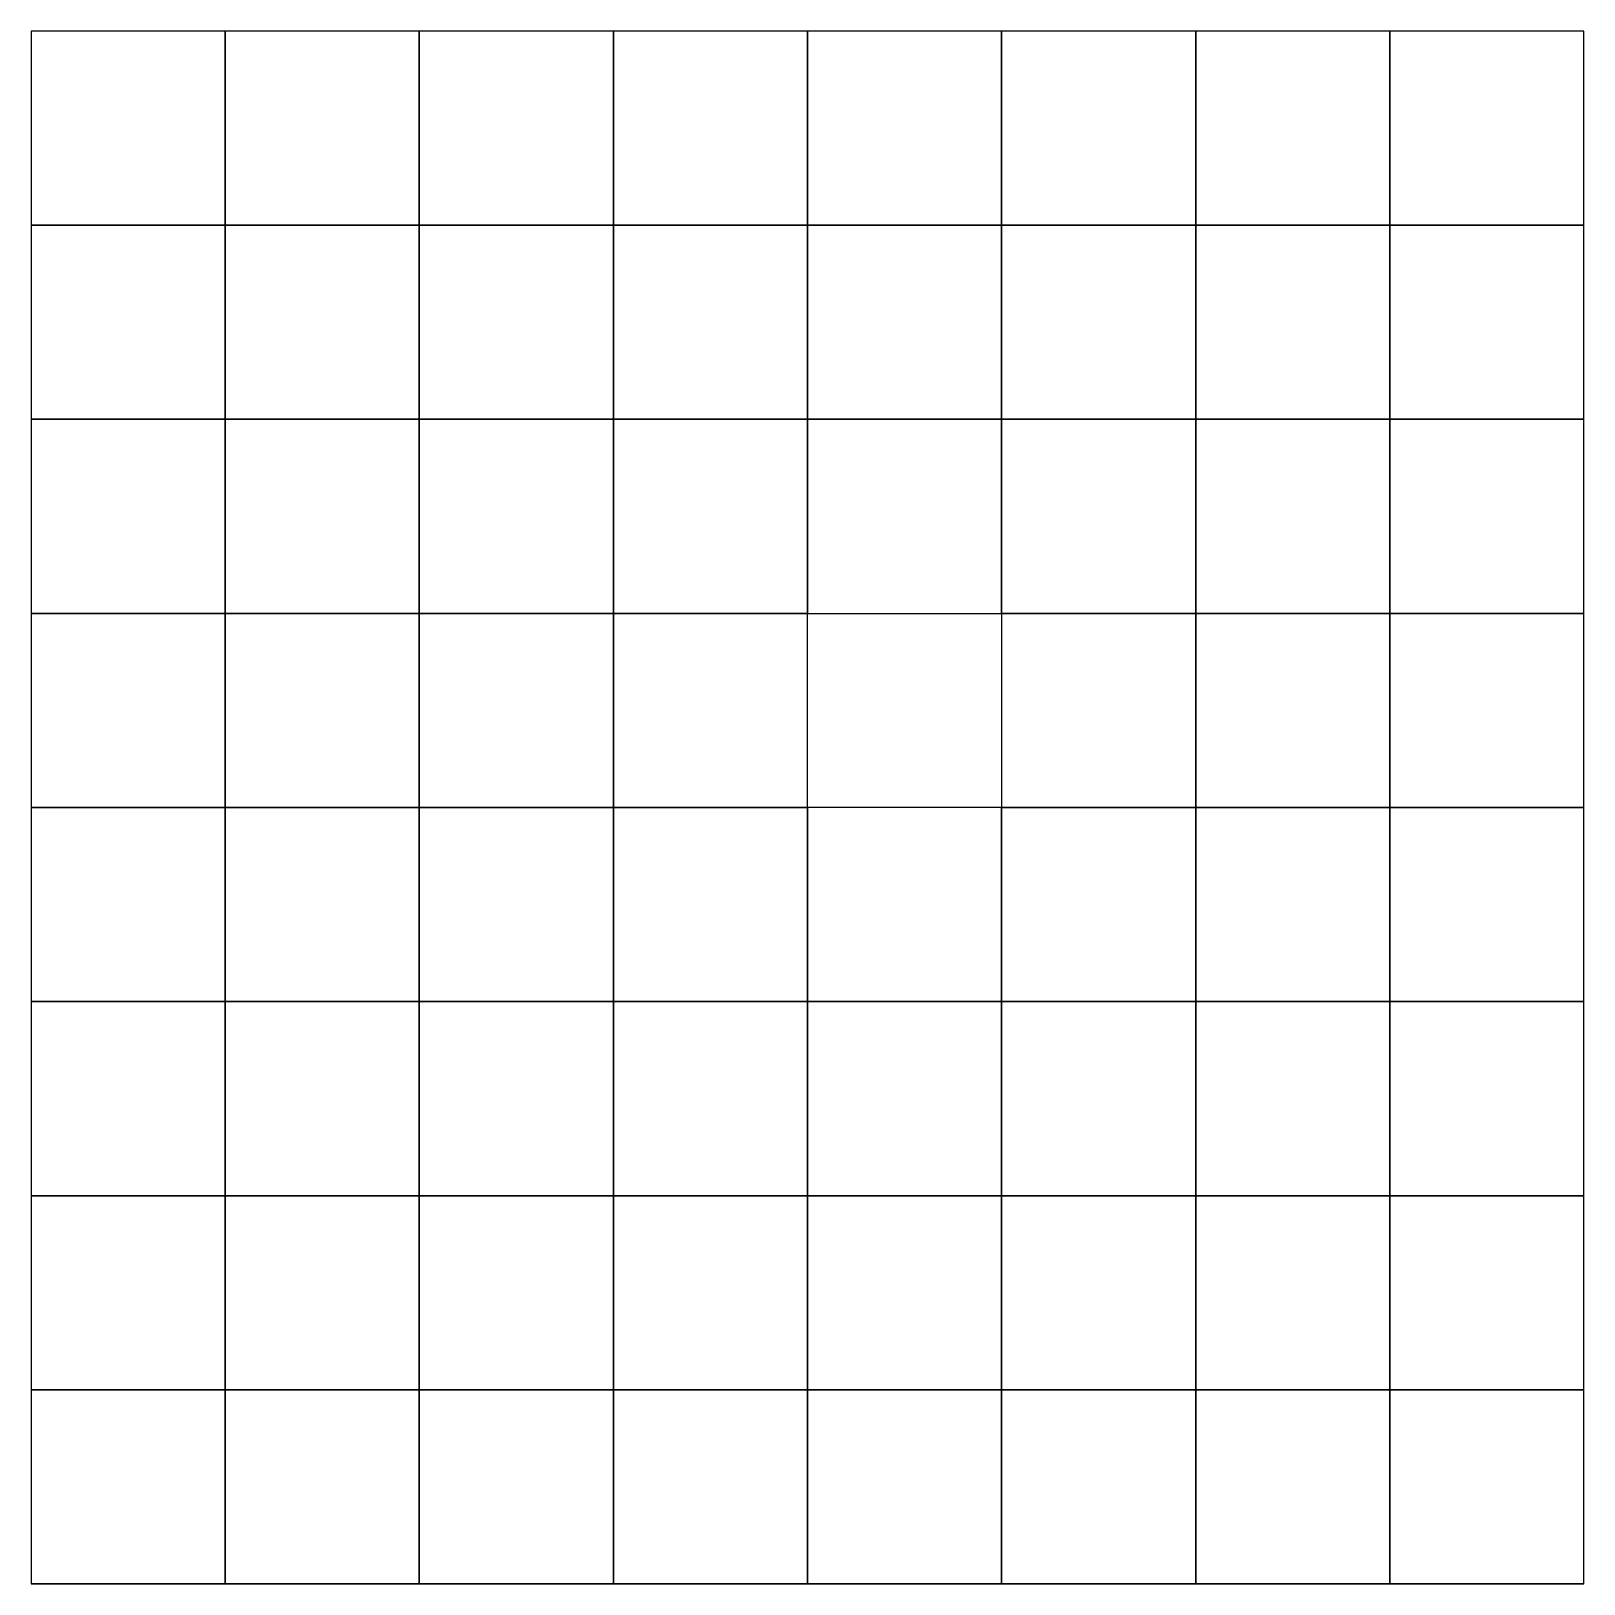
# Model space of a CAD drawing. Header units: metres. Extents: x 0 to 8, y 0 to 8.
import ezdxf

# ---------------------------------------------------------------- set-up
doc = ezdxf.new("R2010")
doc.units = ezdxf.units.M

msp = doc.modelspace()

# ---------------------------------------------------------------- linework, layer by layer
for points in [[(0, 7), (1, 7), (1, 8), (0, 8)], [(1, 7), (2, 7), (2, 8), (1, 8)], [(2, 7), (3, 7), (3, 8), (2, 8)], [(3, 7), (4, 7), (4, 8), (3, 8)], [(4, 7), (5, 7), (5, 8), (4, 8)], [(5, 7), (6, 7), (6, 8), (5, 8)], [(6, 7), (7, 7), (7, 8), (6, 8)], [(7, 7), (8, 7), (8, 8), (7, 8)], [(0, 6), (1, 6), (1, 7), (0, 7)], [(1, 6), (2, 6), (2, 7), (1, 7)], [(2, 6), (3, 6), (3, 7), (2, 7)], [(3, 6), (4, 6), (4, 7), (3, 7)], [(4, 6), (5, 6), (5, 7), (4, 7)], [(5, 6), (6, 6), (6, 7), (5, 7)], [(6, 6), (7, 6), (7, 7), (6, 7)], [(7, 6), (8, 6), (8, 7), (7, 7)], [(0, 5), (1, 5), (1, 6), (0, 6)], [(1, 5), (2, 5), (2, 6), (1, 6)], [(2, 5), (3, 5), (3, 6), (2, 6)], [(3, 5), (4, 5), (4, 6), (3, 6)], [(4, 5), (5, 5), (5, 6), (4, 6)], [(5, 5), (6, 5), (6, 6), (5, 6)], [(6, 5), (7, 5), (7, 6), (6, 6)], [(7, 5), (8, 5), (8, 6), (7, 6)], [(0, 4), (1, 4), (1, 5), (0, 5)], [(1, 4), (2, 4), (2, 5), (1, 5)], [(2, 4), (3, 4), (3, 5), (2, 5)], [(3, 4), (4, 4), (4, 5), (3, 5)], [(5, 4), (6, 4), (6, 5), (5, 5)], [(6, 4), (7, 4), (7, 5), (6, 5)], [(7, 4), (8, 4), (8, 5), (7, 5)], [(0, 3), (1, 3), (1, 4), (0, 4)], [(1, 3), (2, 3), (2, 4), (1, 4)], [(2, 3), (3, 3), (3, 4), (2, 4)], [(3, 3), (4, 3), (4, 4), (3, 4)], [(4, 3), (5, 3), (5, 4), (4, 4)], [(5, 3), (6, 3), (6, 4), (5, 4)], [(6, 3), (7, 3), (7, 4), (6, 4)], [(7, 3), (8, 3), (8, 4), (7, 4)], [(0, 2), (1, 2), (1, 3), (0, 3)], [(1, 2), (2, 2), (2, 3), (1, 3)], [(2, 2), (3, 2), (3, 3), (2, 3)], [(3, 2), (4, 2), (4, 3), (3, 3)], [(4, 2), (5, 2), (5, 3), (4, 3)], [(5, 2), (6, 2), (6, 3), (5, 3)], [(6, 2), (7, 2), (7, 3), (6, 3)], [(7, 2), (8, 2), (8, 3), (7, 3)], [(0, 1), (1, 1), (1, 2), (0, 2)], [(0, 0, 40), (3, 0, 40), (3, 2, 41), (0, 2, 41)], [(1, 1), (2, 1), (2, 2), (1, 2)], [(2, 1), (3, 1), (3, 2), (2, 2)], [(3, 1), (4, 1), (4, 2), (3, 2)], [(4, 1), (5, 1), (5, 2), (4, 2)], [(5, 1), (6, 1), (6, 2), (5, 2)], [(6, 1), (7, 1), (7, 2), (6, 2)], [(7, 1), (8, 1), (8, 2), (7, 2)], [(0, 0), (1, 0), (1, 1), (0, 1)], [(1, 0), (2, 0), (2, 1), (1, 1)], [(2, 0), (3, 0), (3, 1), (2, 1)], [(3, 0), (4, 0), (4, 1), (3, 1)], [(4, 0), (5, 0), (5, 1), (4, 1)], [(5, 0), (6, 0), (6, 1), (5, 1)], [(6, 0), (7, 0), (7, 1), (6, 1)], [(7, 0), (8, 0), (8, 1), (7, 1)], [(0, 0, 10), (1, 0, 10), (1, 0, 11), (0, 0, 11)], [(0, 0, 11), (1, 0, 11), (1, 0, 12), (0, 0, 12)], [(0, 0, 12), (1, 0, 12), (1, 0, 13), (0, 0, 13)], [(0, 0, 13), (1, 0, 13), (1, 0, 14), (0, 0, 14)], [(0, 0, 14), (1, 0, 14), (1, 0, 15), (0, 0, 15)], [(0, 0, 15), (1, 0, 15), (1, 0, 16), (0, 0, 16)], [(0, 0, 16), (1, 0, 16), (1, 0, 17), (0, 0, 17)], [(0, 0, 17), (1, 0, 17), (1, 0, 18), (0, 0, 18)], [(1, 0, 10), (2, 0, 10), (2, 0, 11), (1, 0, 11)], [(1, 0, 11), (2, 0, 11), (2, 0, 12), (1, 0, 12)], [(1, 0, 12), (2, 0, 12), (2, 0, 13), (1, 0, 13)], [(1, 0, 13), (2, 0, 13), (2, 0, 14), (1, 0, 14)], [(1, 0, 14), (2, 0, 14), (2, 0, 15), (1, 0, 15)], [(1, 0, 15), (2, 0, 15), (2, 0, 16), (1, 0, 16)], [(1, 0, 16), (2, 0, 16), (2, 0, 17), (1, 0, 17)], [(1, 0, 17), (2, 0, 17), (2, 0, 18), (1, 0, 18)], [(2, 0, 10), (3, 0, 10), (3, 0, 11), (2, 0, 11)], [(2, 0, 11), (3, 0, 11), (3, 0, 12), (2, 0, 12)], [(2, 0, 12), (3, 0, 12), (3, 0, 13), (2, 0, 13)], [(2, 0, 13), (3, 0, 13), (3, 0, 14), (2, 0, 14)], [(2, 0, 14), (3, 0, 14), (3, 0, 15), (2, 0, 15)], [(2, 0, 15), (3, 0, 15), (3, 0, 16), (2, 0, 16)], [(2, 0, 16), (3, 0, 16), (3, 0, 17), (2, 0, 17)], [(2, 0, 17), (3, 0, 17), (3, 0, 18), (2, 0, 18)], [(3, 0, 10), (4, 0, 10), (4, 0, 11), (3, 0, 11)], [(3, 0, 11), (4, 0, 11), (4, 0, 12), (3, 0, 12)], [(3, 0, 12), (4, 0, 12), (4, 0, 13), (3, 0, 13)], [(3, 0, 13), (4, 0, 13), (4, 0, 14), (3, 0, 14)], [(3, 0, 14), (4, 0, 14), (4, 0, 15), (3, 0, 15)], [(3, 0, 15), (4, 0, 15), (4, 0, 16), (3, 0, 16)], [(3, 0, 16), (4, 0, 16), (4, 0, 17), (3, 0, 17)], [(3, 0, 17), (4, 0, 17), (4, 0, 18), (3, 0, 18)], [(4, 0, 10), (5, 0, 10), (5, 0, 11), (4, 0, 11)], [(4, 0, 11), (5, 0, 11), (5, 0, 12), (4, 0, 12)], [(4, 0, 12), (5, 0, 12), (5, 0, 13), (4, 0, 13)], [(4, 0, 13), (5, 0, 13), (5, 0, 14), (4, 0, 14)], [(4, 0, 15), (5, 0, 15), (5, 0, 16), (4, 0, 16)], [(4, 0, 16), (5, 0, 16), (5, 0, 17), (4, 0, 17)], [(4, 0, 17), (5, 0, 17), (5, 0, 18), (4, 0, 18)], [(5, 0, 10), (6, 0, 10), (6, 0, 11), (5, 0, 11)], [(5, 0, 11), (6, 0, 11), (6, 0, 12), (5, 0, 12)], [(5, 0, 12), (6, 0, 12), (6, 0, 13), (5, 0, 13)], [(5, 0, 13), (6, 0, 13), (6, 0, 14), (5, 0, 14)], [(5, 0, 14), (6, 0, 14), (6, 0, 15), (5, 0, 15)], [(5, 0, 15), (6, 0, 15), (6, 0, 16), (5, 0, 16)], [(5, 0, 16), (6, 0, 16), (6, 0, 17), (5, 0, 17)], [(5, 0, 17), (6, 0, 17), (6, 0, 18), (5, 0, 18)], [(6, 0, 10), (7, 0, 10), (7, 0, 11), (6, 0, 11)], [(6, 0, 11), (7, 0, 11), (7, 0, 12), (6, 0, 12)], [(6, 0, 12), (7, 0, 12), (7, 0, 13), (6, 0, 13)], [(6, 0, 13), (7, 0, 13), (7, 0, 14), (6, 0, 14)], [(6, 0, 14), (7, 0, 14), (7, 0, 15), (6, 0, 15)], [(6, 0, 15), (7, 0, 15), (7, 0, 16), (6, 0, 16)], [(6, 0, 16), (7, 0, 16), (7, 0, 17), (6, 0, 17)], [(6, 0, 17), (7, 0, 17), (7, 0, 18), (6, 0, 18)], [(7, 0, 10), (8, 0, 10), (8, 0, 11), (7, 0, 11)], [(7, 0, 11), (8, 0, 11), (8, 0, 12), (7, 0, 12)], [(7, 0, 12), (8, 0, 12), (8, 0, 13), (7, 0, 13)], [(7, 0, 13), (8, 0, 13), (8, 0, 14), (7, 0, 14)], [(7, 0, 14), (8, 0, 14), (8, 0, 15), (7, 0, 15)], [(7, 0, 15), (8, 0, 15), (8, 0, 16), (7, 0, 16)], [(7, 0, 16), (8, 0, 16), (8, 0, 17), (7, 0, 17)], [(7, 0, 17), (8, 0, 17), (8, 0, 18), (7, 0, 18)]]:
    msp.add_3dface(points)

doc.saveas('drawing.dxf')
